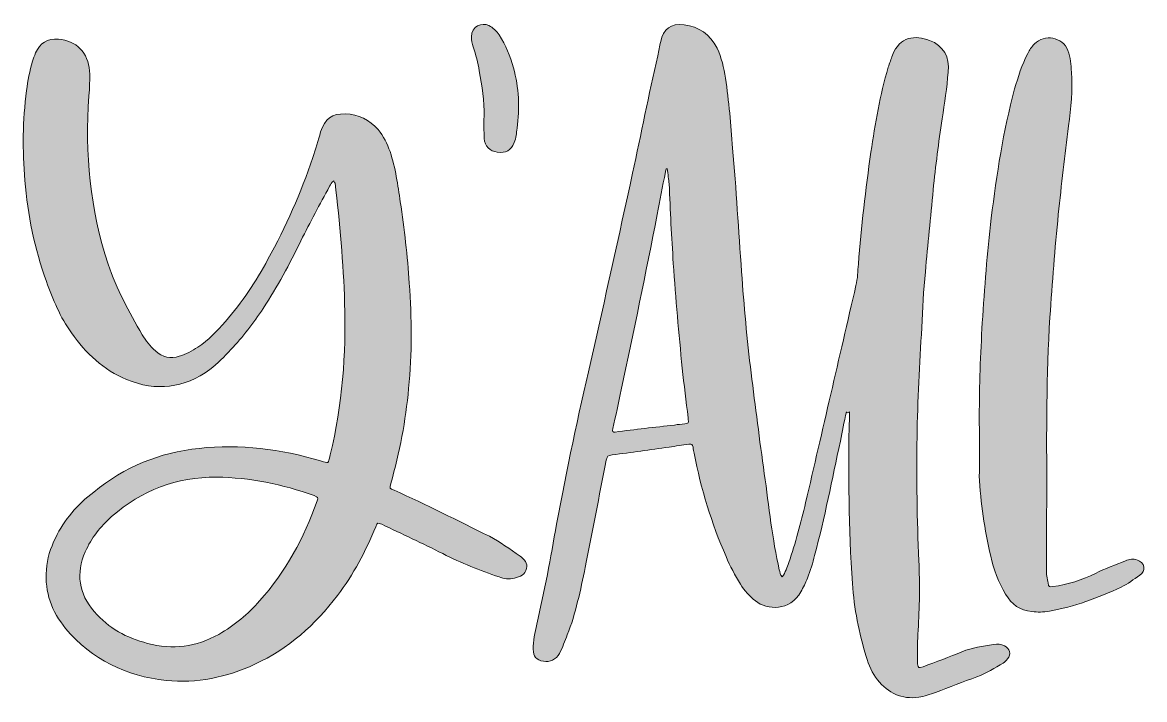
# Model space of a CAD drawing. Header units: inches. Extents: x 54 to 380, y 101 to 332.
# Drawn here: x 122.2 to 309.6, y 100.9 to 214.1 of the extents above; entities that cross this region are included whole.
import ezdxf

# ---------------------------------------------------------------- set-up
doc = ezdxf.new("R2010")
doc.units = ezdxf.units.IN
doc.header["$MEASUREMENT"] = 0
doc.layers.add('Calque 1', color=7, linetype='Continuous')

# ---------------------------------------------------------------- blocks, each defined once
blk = doc.blocks.new('block 4')
at = {"layer": 'Calque 1', "true_color": 0x75614d}
h = blk.add_hatch(color=37, dxfattribs=at)
h.dxf.hatch_style = 2
edge = h.paths.add_edge_path()
edge.add_spline(control_points=[(199.3, 198.4), (199.4, 200.9), (198.9, 203.5), (198.5, 206), (198.3, 207.4), (197.9, 208.7), (197.5, 210), (197.3, 210.6), (197.2, 211.1), (197.2, 211.7), (197.1, 213.5), (199, 214.1), (200.1, 213.6), (200.8, 213.2), (201.4, 212.7), (201.8, 212), (202.9, 210.3), (203.7, 208.5), (204.2, 206.5), (205.1, 203.2), (205.3, 199.8), (204.8, 196.4), (204.7, 195.6), (204.7, 194.8), (204.3, 194), (203.8, 192.7), (202.9, 192.2), (201.5, 192.4), (200.3, 192.6), (199.4, 193.4), (199.3, 194.7), (199.3, 196), (199.2, 197.1), (199.3, 198.4)], knot_values=[0, 0, 0, 0, 1, 1, 1, 2, 2, 2, 3, 3, 3, 4, 4, 4, 5, 5, 5, 6, 6, 6, 7, 7, 7, 8, 8, 8, 9, 9, 9, 10, 10, 10, 11, 11, 11, 11], degree=3, periodic=1)
h = blk.add_hatch(color=37, dxfattribs=at)
h.dxf.hatch_style = 2
edge = h.paths.add_edge_path()
edge.add_spline(control_points=[(259.8, 149), (259.4, 147.3), (259.1, 145.7), (258.8, 144.1), (257.4, 137.7), (256.2, 131.3), (254.5, 125), (254.2, 123.7), (253.8, 122.5), (253.3, 121.2), (253, 120.4), (252.6, 119.6), (252.2, 118.9), (250.4, 115.7), (246.6, 115.8), (244.6, 117.4), (243.6, 118.2), (242.8, 119.1), (242.1, 120.2), (241.2, 121.7), (240.4, 123.2), (239.7, 124.8), (237.3, 130.4), (235.5, 136.1), (234.4, 142.1), (234.3, 142.4), (234.2, 142.7), (234.2, 143.1), (234.1, 143.5), (234, 143.7), (233.5, 143.6), (232.4, 143.4), (231.3, 143.3), (230.2, 143.1), (227, 142.7), (223.9, 142.2), (220.7, 141.8), (219.9, 141.7), (219.9, 141.7), (219.7, 140.9), (218.5, 134.9), (217.4, 129), (216.2, 123), (215.4, 119.2), (214.6, 115.3), (213.2, 111.7), (212.8, 110.7), (212.4, 109.6), (211.9, 108.6), (211.3, 107.6), (210.3, 107.1), (209.2, 107.3), (208, 107.5), (207.5, 108.1), (207.5, 109.3), (207.5, 110.7), (207.8, 112.1), (208.1, 113.5), (209.4, 119), (210.4, 124.6), (211.4, 130.2), (213.1, 139.3), (215, 148.4), (217.1, 157.4), (219.5, 167.9), (221.8, 178.4), (224.1, 188.9), (225.5, 195.4), (226.8, 202), (228.3, 208.5), (228.5, 209.3), (228.6, 210.1), (228.8, 210.9), (229.2, 213), (230.5, 214), (232.7, 213.7), (235.2, 213.4), (237, 212.1), (238.2, 209.8), (239, 208.2), (239.3, 206.5), (239.6, 204.8), (240.2, 200.9), (240.5, 197), (240.8, 193.1), (241.4, 186.2), (241.8, 179.3), (242.3, 172.4), (242.7, 166.8), (243.2, 161.1), (243.9, 155.5), (244.6, 149.9), (245.3, 144.3), (246.1, 138.7), (246.5, 135.9), (246.8, 133.2), (247.2, 130.4), (247.6, 127.8), (248, 125.1), (248.6, 122.6), (248.7, 122.2), (248.7, 121.8), (249.1, 121.4), (249.6, 122.2), (249.9, 123), (250.2, 123.8), (251.3, 127.1), (252.2, 130.4), (253, 133.8), (255.8, 145.9), (258.6, 158), (261.4, 170.1), (261.7, 171.3), (261.7, 172.5), (261.8, 173.7), (262.3, 179.9), (263, 186.2), (263.9, 192.4), (264.6, 197.2), (265.4, 201.9), (266.8, 206.6), (267, 207.3), (267.3, 208), (267.5, 208.6), (268.7, 211.8), (271.3, 212), (273.7, 211.1), (276, 210.2), (277.1, 208.3), (276.8, 205.8), (276.6, 203.2), (276.2, 200.6), (275.8, 198), (275.2, 194), (274.7, 190.1), (274.3, 186.1), (273.9, 181.5), (273.4, 177), (273, 172.4), (272.7, 169.3), (272.5, 166.2), (272.4, 163.1), (272, 157), (271.7, 150.9), (271.6, 144.8), (271.5, 137.9), (271.6, 131), (271.9, 124.1), (272.1, 120.2), (272, 116.3), (271.8, 112.5), (271.7, 110.8), (271.6, 109.1), (271.7, 107.4), (271.7, 107.2), (271.7, 107.1), (271.7, 106.9), (271.8, 106.1), (271.8, 106.1), (272.6, 106.4), (274.8, 107.2), (277, 108), (279.1, 108.9), (280.8, 109.6), (282.6, 109.8), (284.4, 110.1), (285, 110.2), (285.6, 110.2), (286.2, 109.9), (287.1, 109.4), (287.4, 108.5), (286.7, 107.7), (286.5, 107.4), (286.3, 107.2), (286, 107), (284.6, 106.2), (283.2, 105.3), (281.6, 104.7), (279.3, 103.9), (277, 103), (274.7, 102.1), (273.8, 101.8), (272.8, 101.4), (271.9, 101.3), (269, 100.9), (266.8, 102), (265, 104.2), (264.1, 105.3), (263.5, 106.7), (263.1, 108.1), (261.9, 112.1), (261.1, 116.1), (260.8, 120.3), (260.2, 129.6), (260.1, 138.8), (260.3, 148.1), (260.3, 148.4), (260.3, 148.7), (260.3, 149), (260, 148.8), (259.9, 148.8), (259.8, 149)], knot_values=[0, 0, 0, 0, 1, 1, 1, 2, 2, 2, 3, 3, 3, 4, 4, 4, 5, 5, 5, 6, 6, 6, 7, 7, 7, 8, 8, 8, 9, 9, 9, 10, 10, 10, 11, 11, 11, 12, 12, 12, 13, 13, 13, 14, 14, 14, 15, 15, 15, 16, 16, 16, 17, 17, 17, 18, 18, 18, 19, 19, 19, 20, 20, 20, 21, 21, 21, 22, 22, 22, 23, 23, 23, 24, 24, 24, 25, 25, 25, 26, 26, 26, 27, 27, 27, 28, 28, 28, 29, 29, 29, 30, 30, 30, 31, 31, 31, 32, 32, 32, 33, 33, 33, 34, 34, 34, 35, 35, 35, 36, 36, 36, 37, 37, 37, 38, 38, 38, 39, 39, 39, 40, 40, 40, 41, 41, 41, 42, 42, 42, 43, 43, 43, 44, 44, 44, 45, 45, 45, 46, 46, 46, 47, 47, 47, 48, 48, 48, 49, 49, 49, 50, 50, 50, 51, 51, 51, 52, 52, 52, 53, 53, 53, 54, 54, 54, 55, 55, 55, 56, 56, 56, 57, 57, 57, 58, 58, 58, 59, 59, 59, 60, 60, 60, 61, 61, 61, 62, 62, 62, 63, 63, 63, 64, 64, 64, 65, 65, 65, 66, 66, 66, 67, 67, 67, 67], degree=3, periodic=1)
edge = h.paths.add_edge_path()
edge.add_spline(control_points=[(229.9, 189.7), (229.6, 189.5), (229.6, 189.3), (229.6, 189.1), (229.1, 186.7), (228.6, 184.3), (228.2, 182), (226.3, 172.2), (224.3, 162.4), (222.2, 152.7), (221.7, 150.5), (221.3, 148.3), (220.8, 146.2), (220.7, 145.7), (220.8, 145.6), (221.2, 145.6), (224.5, 146.1), (227.8, 146.4), (231.1, 146.8), (231.7, 146.9), (232.2, 146.9), (232.8, 147), (233.3, 147), (233.6, 147.2), (233.4, 147.7), (233.4, 147.8), (233.4, 147.9), (233.4, 148), (233, 150.8), (232.7, 153.5), (232.4, 156.3), (231.8, 162.1), (231.3, 167.9), (230.9, 173.8), (230.6, 178.2), (230.4, 182.7), (230.2, 187.1), (230.1, 187.8), (230, 188.7), (229.9, 189.7)], knot_values=[0, 0, 0, 0, 1, 1, 1, 2, 2, 2, 3, 3, 3, 4, 4, 4, 5, 5, 5, 6, 6, 6, 7, 7, 7, 8, 8, 8, 9, 9, 9, 10, 10, 10, 11, 11, 11, 12, 12, 12, 13, 13, 13, 13], degree=3, periodic=1)
h = blk.add_hatch(color=37, dxfattribs=at)
h.dxf.hatch_style = 2
edge = h.paths.add_edge_path()
edge.add_spline(control_points=[(282, 148.2), (282, 153.4), (282.2, 158.6), (282.5, 163.9), (282.9, 169.7), (283.3, 175.6), (284, 181.4), (284.9, 188.7), (286, 195.9), (287.9, 203), (288.5, 205), (289.1, 207), (290.1, 208.9), (290.4, 209.5), (290.7, 210), (291.2, 210.5), (292.9, 212.2), (295.9, 211.7), (296.8, 209.4), (297.3, 208.3), (297.3, 207), (297.4, 205.8), (297.6, 202.8), (297.3, 199.8), (296.9, 196.8), (296.3, 191.9), (295.7, 187), (295.2, 182), (294.6, 176.3), (294.2, 170.6), (293.8, 164.8), (293.2, 155.1), (293.2, 145.4), (293.3, 135.6), (293.3, 133.5), (293.2, 131.5), (293.2, 129.4), (293.2, 127.2), (293.2, 124.9), (293.2, 122.7), (293.2, 121.9), (293.3, 121.1), (293.5, 120.4), (293.6, 119.7), (293.7, 119.7), (294.3, 119.8), (296.8, 120.1), (299.2, 120.9), (301.4, 122), (303, 122.8), (304.7, 123.4), (306.4, 124.1), (307.1, 124.4), (307.7, 124.5), (308.4, 124.2), (308.9, 124), (309.4, 123.7), (309.5, 123.1), (309.6, 122.5), (309.3, 122), (308.8, 121.7), (307.8, 121), (306.8, 120.2), (305.7, 119.7), (301.8, 117.9), (297.9, 116.4), (293.7, 115.7), (292.7, 115.5), (291.7, 115.5), (290.8, 115.6), (288.8, 115.8), (287.4, 116.8), (286.4, 118.5), (285.2, 120.5), (284.4, 122.7), (283.9, 124.9), (282.9, 129.3), (282.2, 133.8), (282, 138.3), (282.1, 141.5), (282, 144.9), (282, 148.2)], knot_values=[0, 0, 0, 0, 1, 1, 1, 2, 2, 2, 3, 3, 3, 4, 4, 4, 5, 5, 5, 6, 6, 6, 7, 7, 7, 8, 8, 8, 9, 9, 9, 10, 10, 10, 11, 11, 11, 12, 12, 12, 13, 13, 13, 14, 14, 14, 15, 15, 15, 16, 16, 16, 17, 17, 17, 18, 18, 18, 19, 19, 19, 20, 20, 20, 21, 21, 21, 22, 22, 22, 23, 23, 23, 24, 24, 24, 25, 25, 25, 26, 26, 26, 27, 27, 27, 27], degree=3, periodic=1)
h = blk.add_hatch(color=37, dxfattribs=at)
h.dxf.hatch_style = 2
edge = h.paths.add_edge_path()
edge.add_spline(control_points=[(174.2, 187.6), (173.8, 187.3), (173.7, 187), (173.5, 186.7), (171.8, 183.7), (170.3, 180.7), (168.7, 177.6), (166.8, 173.7), (164.8, 169.9), (162.4, 166.3), (160.8, 163.9), (159, 161.5), (157, 159.4), (155.9, 158.2), (154.8, 157.1), (153.5, 156.1), (149.2, 152.9), (144.5, 152.4), (139.6, 154.4), (135.7, 156), (132.8, 158.8), (130.4, 162.2), (128.5, 164.8), (127.3, 167.8), (126.2, 170.8), (124.2, 176.3), (123.1, 181.9), (122.6, 187.7), (122.2, 192.7), (122.2, 197.7), (122.9, 202.7), (123.1, 204.4), (123.4, 206), (123.9, 207.6), (124, 208.1), (124.2, 208.5), (124.4, 209), (125.1, 210.7), (126.4, 211.4), (128.2, 211.3), (131.2, 211.1), (133.2, 209), (133.4, 206), (133.5, 204.6), (133.4, 203.2), (133.3, 201.8), (132.6, 192.2), (133.5, 182.8), (136.5, 173.7), (137.9, 169.5), (140, 165.7), (142.2, 161.9), (142.8, 160.9), (143.5, 160), (144.4, 159.2), (145.6, 158.1), (146.9, 157.8), (148.4, 158.3), (149.5, 158.6), (150.5, 159.2), (151.5, 159.8), (153.3, 161), (154.7, 162.5), (156.1, 164.1), (158.9, 167.3), (161.2, 170.8), (163.2, 174.5), (166.2, 179.9), (168.7, 185.6), (170.7, 191.5), (171.2, 192.9), (171.6, 194.4), (172, 195.8), (172.7, 198), (173.9, 198.9), (176.1, 198.8), (178.3, 198.8), (180.2, 197.8), (181.6, 196.2), (182.5, 195.1), (183.1, 193.8), (183.6, 192.5), (184.5, 189.8), (184.9, 186.9), (185.3, 184.1), (186, 179.6), (186.5, 175), (186.8, 170.5), (187.2, 164.6), (187.3, 158.8), (186.7, 152.9), (186.2, 147.5), (185.2, 142.2), (183.7, 137), (183.5, 136.2), (183.5, 136.2), (184.3, 135.9), (189.6, 133.5), (194.9, 130.8), (200.2, 128.2), (202, 127.3), (203.6, 126), (205.3, 124.9), (206, 124.4), (206.6, 123.7), (206.4, 122.8), (206.2, 121.8), (205.3, 121.4), (204.4, 121.2), (203.5, 121), (202.6, 121.1), (201.8, 121.4), (198.6, 122.5), (195.5, 123.7), (192.4, 125.3), (189, 127), (185.6, 128.6), (182.2, 130.2), (181.5, 130.5), (181.5, 130.5), (181.2, 129.8), (179.5, 125.7), (177.5, 121.8), (174.8, 118.3), (171.1, 113.4), (166.6, 109.4), (161, 106.8), (156.3, 104.6), (151.3, 103.6), (146.2, 104.1), (139.5, 104.8), (133.8, 107.6), (129.4, 112.8), (127.1, 115.6), (125.9, 118.8), (126.2, 122.6), (126.3, 124.5), (126.9, 126.2), (127.7, 127.9), (129.2, 131), (131.4, 133.5), (134.1, 135.6), (139.2, 139.8), (145.1, 142.2), (151.7, 142.9), (158.6, 143.6), (165.3, 142.8), (172, 140.8), (173.4, 140.4), (173.2, 140.2), (173.6, 141.8), (175.6, 150.2), (176.3, 158.6), (176, 167.2), (175.8, 173.9), (175.2, 180.6), (174.4, 187.3), (174.3, 187.2), (174.3, 187.3), (174.2, 187.6)], knot_values=[0, 0, 0, 0, 1, 1, 1, 2, 2, 2, 3, 3, 3, 4, 4, 4, 5, 5, 5, 6, 6, 6, 7, 7, 7, 8, 8, 8, 9, 9, 9, 10, 10, 10, 11, 11, 11, 12, 12, 12, 13, 13, 13, 14, 14, 14, 15, 15, 15, 16, 16, 16, 17, 17, 17, 18, 18, 18, 19, 19, 19, 20, 20, 20, 21, 21, 21, 22, 22, 22, 23, 23, 23, 24, 24, 24, 25, 25, 25, 26, 26, 26, 27, 27, 27, 28, 28, 28, 29, 29, 29, 30, 30, 30, 31, 31, 31, 32, 32, 32, 33, 33, 33, 34, 34, 34, 35, 35, 35, 36, 36, 36, 37, 37, 37, 38, 38, 38, 39, 39, 39, 40, 40, 40, 41, 41, 41, 42, 42, 42, 43, 43, 43, 44, 44, 44, 45, 45, 45, 46, 46, 46, 47, 47, 47, 48, 48, 48, 49, 49, 49, 50, 50, 50, 51, 51, 51, 52, 52, 52, 53, 53, 53, 53], degree=3, periodic=1)
edge = h.paths.add_edge_path()
edge.add_spline(control_points=[(154.6, 138.1), (148, 138.1), (142.1, 135.9), (137.1, 131.5), (135.2, 129.8), (133.7, 127.9), (132.7, 125.6), (131.1, 122), (131.6, 118.6), (134.2, 115.6), (136.6, 112.8), (139.6, 111.2), (143.1, 110.3), (147.3, 109.2), (151.2, 109.7), (155, 111.8), (157.6, 113.3), (159.9, 115.2), (161.8, 117.4), (166.2, 122.3), (169.2, 127.9), (171.4, 134.1), (171.6, 134.7), (171.6, 134.7), (170.9, 135), (165.6, 136.9), (160.2, 138), (154.6, 138.1)], knot_values=[0, 0, 0, 0, 1, 1, 1, 2, 2, 2, 3, 3, 3, 4, 4, 4, 5, 5, 5, 6, 6, 6, 7, 7, 7, 8, 8, 8, 9, 9, 9, 9], degree=3, periodic=1)
at = {"layer": 'Calque 1', "lineweight": 0}
for points, knots in [([(199.3, 198.4), (199.4, 200.9), (198.9, 203.5), (198.5, 206), (198.3, 207.4), (197.9, 208.7), (197.5, 210), (197.3, 210.6), (197.2, 211.1), (197.2, 211.7), (197.1, 213.5), (199, 214.1), (200.1, 213.6), (200.8, 213.2), (201.4, 212.7), (201.8, 212), (202.9, 210.3), (203.7, 208.5), (204.2, 206.5), (205.1, 203.2), (205.3, 199.8), (204.8, 196.4), (204.7, 195.6), (204.7, 194.8), (204.3, 194), (203.8, 192.7), (202.9, 192.2), (201.5, 192.4), (200.3, 192.6), (199.4, 193.4), (199.3, 194.7), (199.3, 196), (199.2, 197.1), (199.3, 198.4)], [0, 0, 0, 0, 1, 1, 1, 2, 2, 2, 3, 3, 3, 4, 4, 4, 5, 5, 5, 6, 6, 6, 7, 7, 7, 8, 8, 8, 9, 9, 9, 10, 10, 10, 11, 11, 11, 11]), ([(259.8, 149), (259.4, 147.3), (259.1, 145.7), (258.8, 144.1), (257.4, 137.7), (256.2, 131.3), (254.5, 125), (254.2, 123.7), (253.8, 122.5), (253.3, 121.2), (253, 120.4), (252.6, 119.6), (252.2, 118.9), (250.4, 115.7), (246.6, 115.8), (244.6, 117.4), (243.6, 118.2), (242.8, 119.1), (242.1, 120.2), (241.2, 121.7), (240.4, 123.2), (239.7, 124.8), (237.3, 130.4), (235.5, 136.1), (234.4, 142.1), (234.3, 142.4), (234.2, 142.7), (234.2, 143.1), (234.1, 143.5), (234, 143.7), (233.5, 143.6), (232.4, 143.4), (231.3, 143.3), (230.2, 143.1), (227, 142.7), (223.9, 142.2), (220.7, 141.8), (219.9, 141.7), (219.9, 141.7), (219.7, 140.9), (218.5, 134.9), (217.4, 129), (216.2, 123), (215.4, 119.2), (214.6, 115.3), (213.2, 111.7), (212.8, 110.7), (212.4, 109.6), (211.9, 108.6), (211.3, 107.6), (210.3, 107.1), (209.2, 107.3), (208, 107.5), (207.5, 108.1), (207.5, 109.3), (207.5, 110.7), (207.8, 112.1), (208.1, 113.5), (209.4, 119), (210.4, 124.6), (211.4, 130.2), (213.1, 139.3), (215, 148.4), (217.1, 157.4), (219.5, 167.9), (221.8, 178.4), (224.1, 188.9), (225.5, 195.4), (226.8, 202), (228.3, 208.5), (228.5, 209.3), (228.6, 210.1), (228.8, 210.9), (229.2, 213), (230.5, 214), (232.7, 213.7), (235.2, 213.4), (237, 212.1), (238.2, 209.8), (239, 208.2), (239.3, 206.5), (239.6, 204.8), (240.2, 200.9), (240.5, 197), (240.8, 193.1), (241.4, 186.2), (241.8, 179.3), (242.3, 172.4), (242.7, 166.8), (243.2, 161.1), (243.9, 155.5), (244.6, 149.9), (245.3, 144.3), (246.1, 138.7), (246.5, 135.9), (246.8, 133.2), (247.2, 130.4), (247.6, 127.8), (248, 125.1), (248.6, 122.6), (248.7, 122.2), (248.7, 121.8), (249.1, 121.4), (249.6, 122.2), (249.9, 123), (250.2, 123.8), (251.3, 127.1), (252.2, 130.4), (253, 133.8), (255.8, 145.9), (258.6, 158), (261.4, 170.1), (261.7, 171.3), (261.7, 172.5), (261.8, 173.7), (262.3, 179.9), (263, 186.2), (263.9, 192.4), (264.6, 197.2), (265.4, 201.9), (266.8, 206.6), (267, 207.3), (267.3, 208), (267.5, 208.6), (268.7, 211.8), (271.3, 212), (273.7, 211.1), (276, 210.2), (277.1, 208.3), (276.8, 205.8), (276.6, 203.2), (276.2, 200.6), (275.8, 198), (275.2, 194), (274.7, 190.1), (274.3, 186.1), (273.9, 181.5), (273.4, 177), (273, 172.4), (272.7, 169.3), (272.5, 166.2), (272.4, 163.1), (272, 157), (271.7, 150.9), (271.6, 144.8), (271.5, 137.9), (271.6, 131), (271.9, 124.1), (272.1, 120.2), (272, 116.3), (271.8, 112.5), (271.7, 110.8), (271.6, 109.1), (271.7, 107.4), (271.7, 107.2), (271.7, 107.1), (271.7, 106.9), (271.8, 106.1), (271.8, 106.1), (272.6, 106.4), (274.8, 107.2), (277, 108), (279.1, 108.9), (280.8, 109.6), (282.6, 109.8), (284.4, 110.1), (285, 110.2), (285.6, 110.2), (286.2, 109.9), (287.1, 109.4), (287.4, 108.5), (286.7, 107.7), (286.5, 107.4), (286.3, 107.2), (286, 107), (284.6, 106.2), (283.2, 105.3), (281.6, 104.7), (279.3, 103.9), (277, 103), (274.7, 102.1), (273.8, 101.8), (272.8, 101.4), (271.9, 101.3), (269, 100.9), (266.8, 102), (265, 104.2), (264.1, 105.3), (263.5, 106.7), (263.1, 108.1), (261.9, 112.1), (261.1, 116.1), (260.8, 120.3), (260.2, 129.6), (260.1, 138.8), (260.3, 148.1), (260.3, 148.4), (260.3, 148.7), (260.3, 149), (260, 148.8), (259.9, 148.8), (259.8, 149)], [0, 0, 0, 0, 1, 1, 1, 2, 2, 2, 3, 3, 3, 4, 4, 4, 5, 5, 5, 6, 6, 6, 7, 7, 7, 8, 8, 8, 9, 9, 9, 10, 10, 10, 11, 11, 11, 12, 12, 12, 13, 13, 13, 14, 14, 14, 15, 15, 15, 16, 16, 16, 17, 17, 17, 18, 18, 18, 19, 19, 19, 20, 20, 20, 21, 21, 21, 22, 22, 22, 23, 23, 23, 24, 24, 24, 25, 25, 25, 26, 26, 26, 27, 27, 27, 28, 28, 28, 29, 29, 29, 30, 30, 30, 31, 31, 31, 32, 32, 32, 33, 33, 33, 34, 34, 34, 35, 35, 35, 36, 36, 36, 37, 37, 37, 38, 38, 38, 39, 39, 39, 40, 40, 40, 41, 41, 41, 42, 42, 42, 43, 43, 43, 44, 44, 44, 45, 45, 45, 46, 46, 46, 47, 47, 47, 48, 48, 48, 49, 49, 49, 50, 50, 50, 51, 51, 51, 52, 52, 52, 53, 53, 53, 54, 54, 54, 55, 55, 55, 56, 56, 56, 57, 57, 57, 58, 58, 58, 59, 59, 59, 60, 60, 60, 61, 61, 61, 62, 62, 62, 63, 63, 63, 64, 64, 64, 65, 65, 65, 66, 66, 66, 67, 67, 67, 67]), ([(282, 148.2), (282, 153.4), (282.2, 158.6), (282.5, 163.9), (282.9, 169.7), (283.3, 175.6), (284, 181.4), (284.9, 188.7), (286, 195.9), (287.9, 203), (288.5, 205), (289.1, 207), (290.1, 208.9), (290.4, 209.5), (290.7, 210), (291.2, 210.5), (292.9, 212.2), (295.9, 211.7), (296.8, 209.4), (297.3, 208.3), (297.3, 207), (297.4, 205.8), (297.6, 202.8), (297.3, 199.8), (296.9, 196.8), (296.3, 191.9), (295.7, 187), (295.2, 182), (294.6, 176.3), (294.2, 170.6), (293.8, 164.8), (293.2, 155.1), (293.2, 145.4), (293.3, 135.6), (293.3, 133.5), (293.2, 131.5), (293.2, 129.4), (293.2, 127.2), (293.2, 124.9), (293.2, 122.7), (293.2, 121.9), (293.3, 121.1), (293.5, 120.4), (293.6, 119.7), (293.7, 119.7), (294.3, 119.8), (296.8, 120.1), (299.2, 120.9), (301.4, 122), (303, 122.8), (304.7, 123.4), (306.4, 124.1), (307.1, 124.4), (307.7, 124.5), (308.4, 124.2), (308.9, 124), (309.4, 123.7), (309.5, 123.1), (309.6, 122.5), (309.3, 122), (308.8, 121.7), (307.8, 121), (306.8, 120.2), (305.7, 119.7), (301.8, 117.9), (297.9, 116.4), (293.7, 115.7), (292.7, 115.5), (291.7, 115.5), (290.8, 115.6), (288.8, 115.8), (287.4, 116.8), (286.4, 118.5), (285.2, 120.5), (284.4, 122.7), (283.9, 124.9), (282.9, 129.3), (282.2, 133.8), (282, 138.3), (282.1, 141.5), (282, 144.9), (282, 148.2)], [0, 0, 0, 0, 1, 1, 1, 2, 2, 2, 3, 3, 3, 4, 4, 4, 5, 5, 5, 6, 6, 6, 7, 7, 7, 8, 8, 8, 9, 9, 9, 10, 10, 10, 11, 11, 11, 12, 12, 12, 13, 13, 13, 14, 14, 14, 15, 15, 15, 16, 16, 16, 17, 17, 17, 18, 18, 18, 19, 19, 19, 20, 20, 20, 21, 21, 21, 22, 22, 22, 23, 23, 23, 24, 24, 24, 25, 25, 25, 26, 26, 26, 27, 27, 27, 27]), ([(174.2, 187.6), (173.8, 187.3), (173.7, 187), (173.5, 186.7), (171.8, 183.7), (170.3, 180.7), (168.7, 177.6), (166.8, 173.7), (164.8, 169.9), (162.4, 166.3), (160.8, 163.9), (159, 161.5), (157, 159.4), (155.9, 158.2), (154.8, 157.1), (153.5, 156.1), (149.2, 152.9), (144.5, 152.4), (139.6, 154.4), (135.7, 156), (132.8, 158.8), (130.4, 162.2), (128.5, 164.8), (127.3, 167.8), (126.2, 170.8), (124.2, 176.3), (123.1, 181.9), (122.6, 187.7), (122.2, 192.7), (122.2, 197.7), (122.9, 202.7), (123.1, 204.4), (123.4, 206), (123.9, 207.6), (124, 208.1), (124.2, 208.5), (124.4, 209), (125.1, 210.7), (126.4, 211.4), (128.2, 211.3), (131.2, 211.1), (133.2, 209), (133.4, 206), (133.5, 204.6), (133.4, 203.2), (133.3, 201.8), (132.6, 192.2), (133.5, 182.8), (136.5, 173.7), (137.9, 169.5), (140, 165.7), (142.2, 161.9), (142.8, 160.9), (143.5, 160), (144.4, 159.2), (145.6, 158.1), (146.9, 157.8), (148.4, 158.3), (149.5, 158.6), (150.5, 159.2), (151.5, 159.8), (153.3, 161), (154.7, 162.5), (156.1, 164.1), (158.9, 167.3), (161.2, 170.8), (163.2, 174.5), (166.2, 179.9), (168.7, 185.6), (170.7, 191.5), (171.2, 192.9), (171.6, 194.4), (172, 195.8), (172.7, 198), (173.9, 198.9), (176.1, 198.8), (178.3, 198.8), (180.2, 197.8), (181.6, 196.2), (182.5, 195.1), (183.1, 193.8), (183.6, 192.5), (184.5, 189.8), (184.9, 186.9), (185.3, 184.1), (186, 179.6), (186.5, 175), (186.8, 170.5), (187.2, 164.6), (187.3, 158.8), (186.7, 152.9), (186.2, 147.5), (185.2, 142.2), (183.7, 137), (183.5, 136.2), (183.5, 136.2), (184.3, 135.9), (189.6, 133.5), (194.9, 130.8), (200.2, 128.2), (202, 127.3), (203.6, 126), (205.3, 124.9), (206, 124.4), (206.6, 123.7), (206.4, 122.8), (206.2, 121.8), (205.3, 121.4), (204.4, 121.2), (203.5, 121), (202.6, 121.1), (201.8, 121.4), (198.6, 122.5), (195.5, 123.7), (192.4, 125.3), (189, 127), (185.6, 128.6), (182.2, 130.2), (181.5, 130.5), (181.5, 130.5), (181.2, 129.8), (179.5, 125.7), (177.5, 121.8), (174.8, 118.3), (171.1, 113.4), (166.6, 109.4), (161, 106.8), (156.3, 104.6), (151.3, 103.6), (146.2, 104.1), (139.5, 104.8), (133.8, 107.6), (129.4, 112.8), (127.1, 115.6), (125.9, 118.8), (126.2, 122.6), (126.3, 124.5), (126.9, 126.2), (127.7, 127.9), (129.2, 131), (131.4, 133.5), (134.1, 135.6), (139.2, 139.8), (145.1, 142.2), (151.7, 142.9), (158.6, 143.6), (165.3, 142.8), (172, 140.8), (173.4, 140.4), (173.2, 140.2), (173.6, 141.8), (175.6, 150.2), (176.3, 158.6), (176, 167.2), (175.8, 173.9), (175.2, 180.6), (174.4, 187.3), (174.3, 187.2), (174.3, 187.3), (174.2, 187.6)], [0, 0, 0, 0, 1, 1, 1, 2, 2, 2, 3, 3, 3, 4, 4, 4, 5, 5, 5, 6, 6, 6, 7, 7, 7, 8, 8, 8, 9, 9, 9, 10, 10, 10, 11, 11, 11, 12, 12, 12, 13, 13, 13, 14, 14, 14, 15, 15, 15, 16, 16, 16, 17, 17, 17, 18, 18, 18, 19, 19, 19, 20, 20, 20, 21, 21, 21, 22, 22, 22, 23, 23, 23, 24, 24, 24, 25, 25, 25, 26, 26, 26, 27, 27, 27, 28, 28, 28, 29, 29, 29, 30, 30, 30, 31, 31, 31, 32, 32, 32, 33, 33, 33, 34, 34, 34, 35, 35, 35, 36, 36, 36, 37, 37, 37, 38, 38, 38, 39, 39, 39, 40, 40, 40, 41, 41, 41, 42, 42, 42, 43, 43, 43, 44, 44, 44, 45, 45, 45, 46, 46, 46, 47, 47, 47, 48, 48, 48, 49, 49, 49, 50, 50, 50, 51, 51, 51, 52, 52, 52, 53, 53, 53, 53]), ([(229.9, 189.7), (229.6, 189.5), (229.6, 189.3), (229.6, 189.1), (229.1, 186.7), (228.6, 184.3), (228.2, 182), (226.3, 172.2), (224.3, 162.4), (222.2, 152.7), (221.7, 150.5), (221.3, 148.3), (220.8, 146.2), (220.7, 145.7), (220.8, 145.6), (221.2, 145.6), (224.5, 146.1), (227.8, 146.4), (231.1, 146.8), (231.7, 146.9), (232.2, 146.9), (232.8, 147), (233.3, 147), (233.6, 147.2), (233.4, 147.7), (233.4, 147.8), (233.4, 147.9), (233.4, 148), (233, 150.8), (232.7, 153.5), (232.4, 156.3), (231.8, 162.1), (231.3, 167.9), (230.9, 173.8), (230.6, 178.2), (230.4, 182.7), (230.2, 187.1), (230.1, 187.8), (230, 188.7), (229.9, 189.7)], [0, 0, 0, 0, 1, 1, 1, 2, 2, 2, 3, 3, 3, 4, 4, 4, 5, 5, 5, 6, 6, 6, 7, 7, 7, 8, 8, 8, 9, 9, 9, 10, 10, 10, 11, 11, 11, 12, 12, 12, 13, 13, 13, 13]), ([(154.6, 138.1), (148, 138.1), (142.1, 135.9), (137.1, 131.5), (135.2, 129.8), (133.7, 127.9), (132.7, 125.6), (131.1, 122), (131.6, 118.6), (134.2, 115.6), (136.6, 112.8), (139.6, 111.2), (143.1, 110.3), (147.3, 109.2), (151.2, 109.7), (155, 111.8), (157.6, 113.3), (159.9, 115.2), (161.8, 117.4), (166.2, 122.3), (169.2, 127.9), (171.4, 134.1), (171.6, 134.7), (171.6, 134.7), (170.9, 135), (165.6, 136.9), (160.2, 138), (154.6, 138.1)], [0, 0, 0, 0, 1, 1, 1, 2, 2, 2, 3, 3, 3, 4, 4, 4, 5, 5, 5, 6, 6, 6, 7, 7, 7, 8, 8, 8, 9, 9, 9, 9])]:
    blk.add_open_spline(points, degree=3, knots=knots, dxfattribs=at)
blk = doc.blocks.new('block 2')
at = {"layer": 'Calque 1'}
blk.add_blockref('block 4', (0, 0), dxfattribs=at)

msp = doc.modelspace()

# ---------------------------------------------------------------- block references
at = {"layer": 'Calque 1'}
msp.add_blockref('block 2', (0, 0), dxfattribs=at)

doc.saveas('drawing.dxf')
